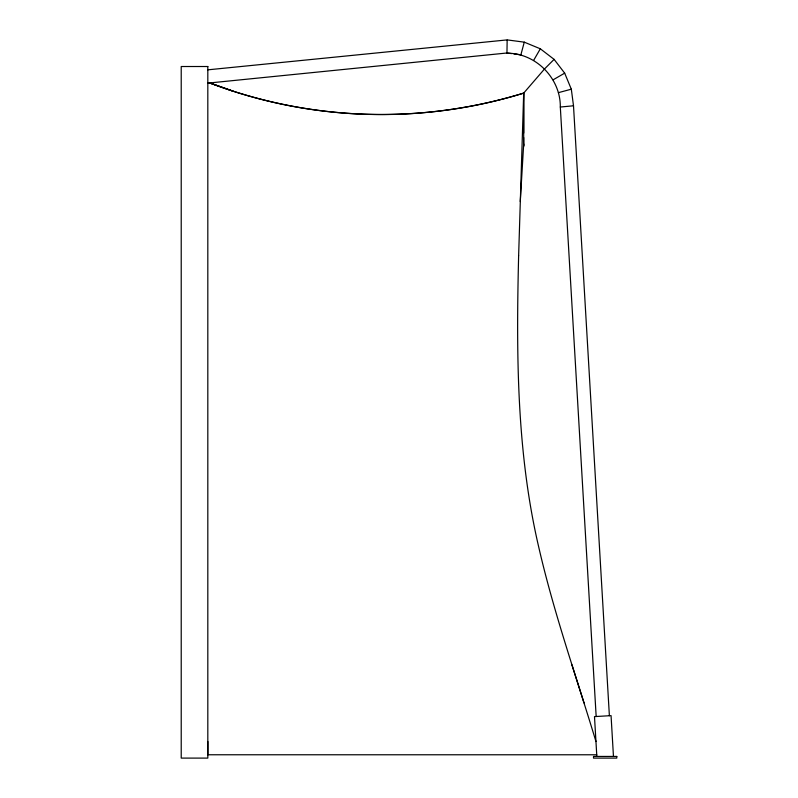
<?xml version="1.0" encoding="UTF-8"?>
<svg xmlns="http://www.w3.org/2000/svg" width="798" height="798" viewBox="0 0 798 798"><rect width="100%" height="100%" fill="white"/><g stroke="black" fill="none" stroke-linecap="round" stroke-linejoin="round"><path stroke-width="1.2" d="M207.819 741.492L207.819 754.768L596.734 754.778M523.678 137.525L523.688 146.313L523.688 93.107L544.665 68.808L554.101 59.371L540.326 48.798L524.276 42.154L507.169 39.9L207.819 69.835M596.166 716.504L560.316 107.032C560.675 78.314 535.737 52.997 506.959 53.217L507.149 40.129M518.63 255.669C516.266 352.796 516.446 451.109 538.54 546.271C553.682 612.475 576.306 676.574 595.956 741.502M518.63 255.669L523.688 93.107A483.558 483.129 -90 0 1 208.956 82.683M207.819 83.132L506.969 52.997L511.598 53.606M520.266 201.545L523.688 143.969M520.825 55.042L524.276 42.154M533.653 60.359L540.326 48.798M553.114 79.82L564.675 73.147L571.318 89.196L573.503 105.785L609.383 715.726M558.42 92.648L571.318 89.196M560.316 107.032L573.503 105.785M513.922 53.905L520.885 54.823M233.086 91.172L210.113 83.072L233.086 91.172A483.558 482.102 -30.8 0 0 523.688 93.107L523.688 133.096M554.101 59.371L564.675 73.147M571.887 664.694L584.056 702.938M613.462 756.434L611.059 715.636L594.49 716.604L596.834 756.434M207.819 66.513L181.216 66.513L181.216 758.1L207.819 758.1L207.819 66.513M616.784 756.434L593.513 756.434L593.513 758.1L616.784 758.1L616.784 756.434"/></g></svg>
